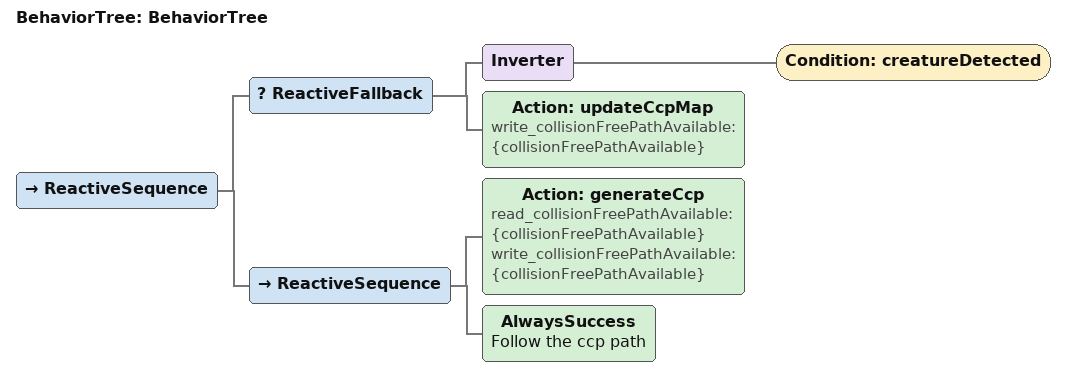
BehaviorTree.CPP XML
<?xml version="1.0"?>
<root main_tree_to_execute="BehaviorTree">
    <BehaviorTree ID="BehaviorTree">
        <ReactiveSequence>
            <ReactiveFallback>
                <Inverter>
                    <Condition ID="creatureDetected"/>
                </Inverter>
                <Action ID="updateCcpMap" write_collisionFreePathAvailable="{collisionFreePathAvailable}"/>
            </ReactiveFallback>
            <ReactiveSequence>
                <Action ID="generateCcp" read_collisionFreePathAvailable="{collisionFreePathAvailable}" write_collisionFreePathAvailable="{collisionFreePathAvailable}"/>
                <AlwaysSuccess name="Follow the ccp path"/>
            </ReactiveSequence>
        </ReactiveSequence>
    </BehaviorTree>
</root>
